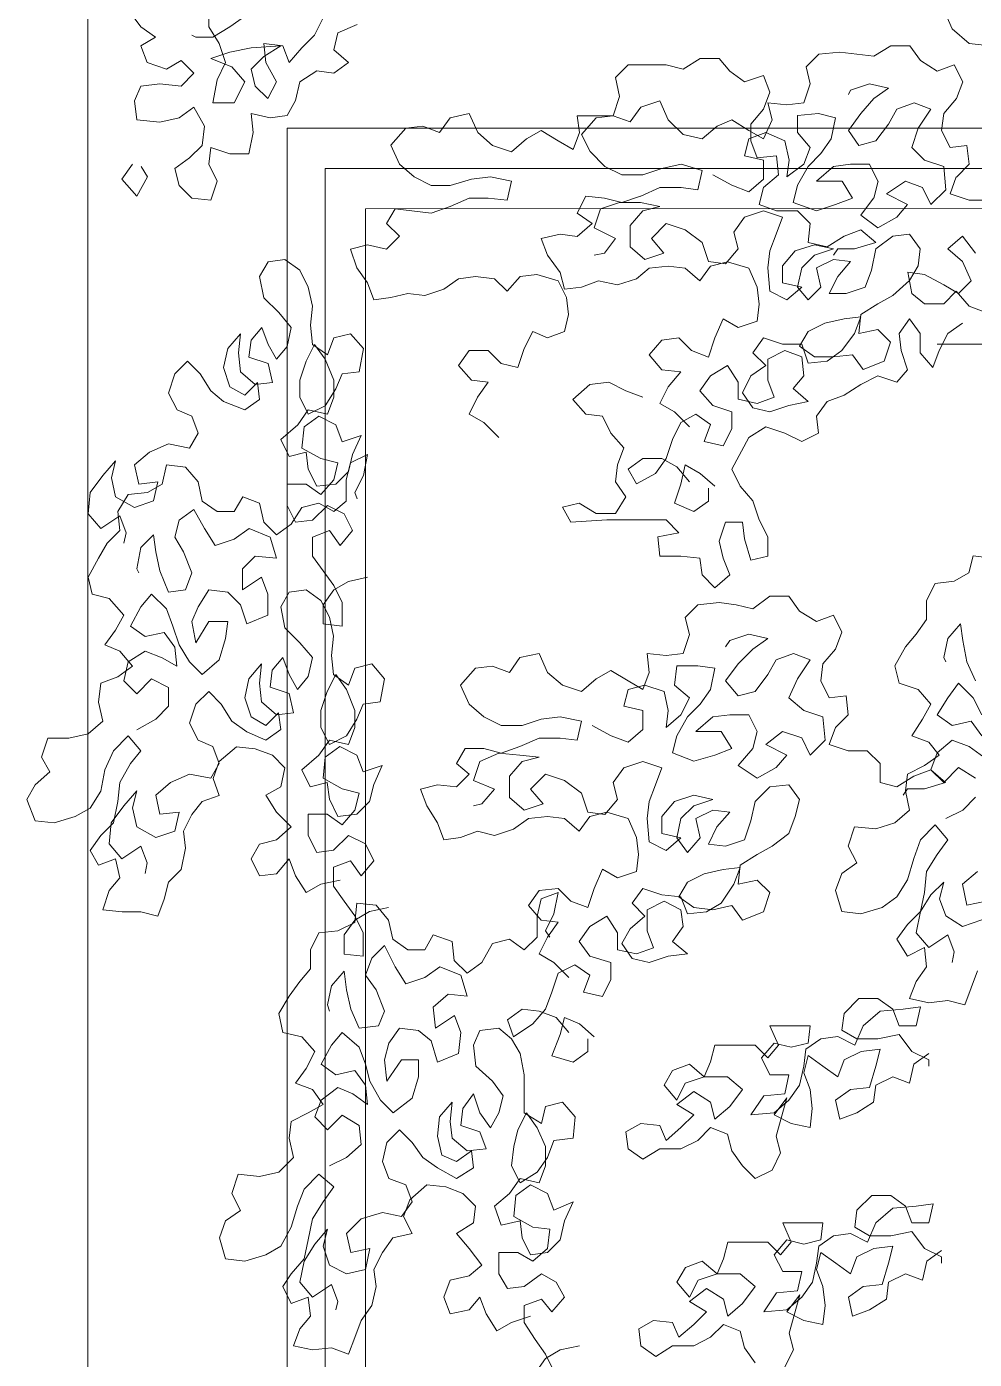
# Model space of a CAD drawing. Header units: metres. Extents: x 14 to 155, y 0 to 125.
# Drawn here: x 45.473 to 46.189, y 65.49 to 66.497 of the extents above; entities that cross this region are included whole.
import ezdxf

# ---------------------------------------------------------------- set-up
doc = ezdxf.new("R2010")
doc.units = ezdxf.units.M
doc.layers.add('PDF3_Geometry', color=9, linetype='Continuous', true_color=0x808080)
doc.layers.add('PDF_Geometry', color=7, linetype='Continuous', true_color=0xc0c0c0)

msp = doc.modelspace()

# ---------------------------------------------------------------- linework, layer by layer
at = {"layer": 'PDF3_Geometry', "color": 0, "lineweight": 5}
for points in [[(45.5189, 66.5688), (47.7722, 66.5689), (47.7723, 64.3188), (45.519, 64.3187)], [(45.6693, 66.42), (47.6217, 66.42), (47.6218, 64.4692), (45.6694, 64.4691)]]:
    msp.add_lwpolyline(points, close=True, dxfattribs=at)
at = {"layer": 'PDF3_Geometry', "color": 0, "lineweight": 0}
for points in [[(45.6981, 66.3896), (47.593, 66.3897), (47.593, 64.4997), (45.6982, 64.4996)], [(45.7286, 66.3592), (46.6152, 66.3593), (46.6153, 64.53), (45.7286, 64.53)]]:
    msp.add_lwpolyline(points, close=True, dxfattribs=at)
msp.add_lwpolyline([(46.2807, 66.2423), (46.2679, 66.2487), (46.2423, 66.2503), (46.2151, 66.2568), (46.1607, 66.2568)], dxfattribs=at)
at = {"layer": 'PDF_Geometry', "color": 0, "lineweight": 0}
for points in [[(45.6981, 66.5064), (45.6901, 66.4904), (45.6805, 66.4807), (45.6709, 66.4696), (45.6661, 66.4823), (45.6517, 66.484), (45.6533, 66.4696), (45.6614, 66.4551), (45.6549, 66.4424), (45.6453, 66.4519), (45.6421, 66.4648), (45.6517, 66.4743), (45.6645, 66.4823), (45.6421, 66.4807), (45.6261, 66.4775), (45.6117, 66.4727), (45.6277, 66.4664), (45.6373, 66.4551), (45.6293, 66.4392), (45.6133, 66.4392), (45.6165, 66.4567), (45.6229, 66.4696), (45.6181, 66.484), (45.6101, 66.4967), (45.6101, 66.5128)], [(45.5492, 66.5096), (45.5589, 66.4967), (45.57, 66.4888), (45.5589, 66.4823), (45.5637, 66.4696), (45.5781, 66.4648), (45.5893, 66.4712), (45.5989, 66.4616), (45.5893, 66.4519), (45.5732, 66.4535), (45.5589, 66.4519), (45.5541, 66.4408), (45.5557, 66.4263), (45.5732, 66.4247), (45.5877, 66.4279), (45.5989, 66.4359), (45.6069, 66.4216), (45.6053, 66.4071), (45.5956, 66.3976), (45.5845, 66.3895), (45.5877, 66.3767)], [(45.6421, 66.508), (45.6261, 66.4967), (45.6133, 66.4888), (45.6005, 66.4888), (45.5973, 66.4904)], [(46.1655, 66.5096), (46.1718, 66.4952), (46.1847, 66.484), (46.2007, 66.4824), (46.2103, 66.492), (46.2135, 66.5064)], [(45.5878, 66.3767), (45.5973, 66.3672), (45.6118, 66.3656), (45.6165, 66.38), (45.6102, 66.3929), (45.6118, 66.4056), (45.6261, 66.4008), (45.6405, 66.4008), (45.6437, 66.4169), (45.6421, 66.4312), (45.6566, 66.428), (45.6693, 66.4296), (45.6758, 66.4409), (45.679, 66.4552), (45.6917, 66.4633), (45.7046, 66.4617), (45.7157, 66.4697), (45.7046, 66.4792), (45.7078, 66.4921), (45.7222, 66.4984)], [(45.9366, 66.3688), (45.9511, 66.3752), (45.9671, 66.3752), (45.9798, 66.3736), (45.983, 66.388), (45.9671, 66.3928), (45.9526, 66.3896), (45.9382, 66.3847), (45.9223, 66.3847), (45.9094, 66.3912), (45.8983, 66.4024), (45.8918, 66.4152), (45.903, 66.4279), (45.9158, 66.4295), (45.9286, 66.4248), (45.9366, 66.436), (45.9511, 66.4408), (45.9574, 66.4264), (45.9687, 66.4152), (45.983, 66.412), (45.9943, 66.4216), (46.0054, 66.4264), (46.0183, 66.4184), (46.0294, 66.412), (46.0359, 66.4264), (46.0327, 66.4392), (46.0471, 66.4376), (46.0599, 66.4392), (46.0647, 66.4535), (46.0615, 66.4664), (46.0711, 66.476), (46.0871, 66.4775), (46.0998, 66.476), (46.1127, 66.4744), (46.1255, 66.4824), (46.1399, 66.4824), (46.1479, 66.4712), (46.1607, 66.4632), (46.1735, 66.468), (46.1799, 66.4551), (46.1751, 66.4424), (46.1655, 66.4311), (46.1639, 66.4184), (46.1703, 66.4055), (46.1831, 66.4071), (46.1847, 66.3928), (46.1751, 66.3831)], [(45.7718, 66.4216), (45.7846, 66.4168), (45.7926, 66.4279), (45.807, 66.4311), (45.8134, 66.4168), (45.8246, 66.4071), (45.839, 66.4023), (45.8502, 66.412), (45.8614, 66.4184), (45.8742, 66.4104), (45.8854, 66.4039), (45.8902, 66.4168), (45.8886, 66.4295), (45.903, 66.4295), (45.9158, 66.4295), (45.9206, 66.444), (45.9174, 66.4584), (45.927, 66.468), (45.943, 66.468), (45.9558, 66.468), (45.9687, 66.4648), (45.9814, 66.4728), (45.9959, 66.4728), (46.0038, 66.4632), (46.0151, 66.4551), (46.0294, 66.46), (46.0342, 66.4472), (46.0294, 66.4344), (46.0199, 66.4232), (46.0199, 66.4104), (46.0246, 66.3976), (46.0391, 66.3992), (46.0407, 66.3847), (46.0294, 66.3752), (46.0262, 66.3623)], [(46.1494, 66.3752), (46.1558, 66.3623), (46.1671, 66.3736), (46.1655, 66.3912), (46.151, 66.396), (46.1415, 66.4055), (46.1462, 66.42), (46.1558, 66.4344), (46.1431, 66.4392), (46.1302, 66.4344), (46.1238, 66.4232), (46.1143, 66.4104), (46.1014, 66.4071), (46.0935, 66.4184), (46.103, 66.4312), (46.1127, 66.4424), (46.1238, 66.4504), (46.1094, 66.4535), (46.0951, 66.4488), (46.0935, 66.4456)], [(45.991, 66.3848), (46.0054, 66.3769), (46.0182, 66.372), (46.0294, 66.3816), (46.0294, 66.396), (46.015, 66.3993), (46.0182, 66.412), (46.031, 66.4168), (46.0454, 66.4104), (46.0487, 66.396), (46.047, 66.3832), (46.0598, 66.3928), (46.0646, 66.4056), (46.055, 66.4168), (46.055, 66.4296), (46.071, 66.4312), (46.0838, 66.428), (46.0806, 66.412), (46.0727, 66.4009), (46.063, 66.3912), (46.055, 66.3769)], [(45.839, 66.38), (45.823, 66.3832), (45.8086, 66.3816), (45.7926, 66.3768), (45.7782, 66.3768), (45.7654, 66.3832), (45.7542, 66.3929), (45.7478, 66.4072), (45.759, 66.4201), (45.7718, 66.4217)], [(45.5525, 66.3928), (45.5445, 66.3816), (45.5558, 66.3688), (45.5638, 66.3832), (45.559, 66.3912)], [(46.0886, 66.38), (46.0694, 66.38), (46.0822, 66.3912), (46.095, 66.3929), (46.1094, 66.3929), (46.1158, 66.38)], [(46.175, 66.3832), (46.1703, 66.3704), (46.1847, 66.3656), (46.199, 66.3656), (46.2087, 66.356), (46.2087, 66.3432), (46.2214, 66.3384), (46.2343, 66.348), (46.247, 66.3512), (46.2583, 66.3432), (46.2423, 66.3384), (46.2295, 66.3368), (46.2262, 66.332)], [(45.8294, 66.1863), (45.8181, 66.1975), (45.807, 66.204), (45.8133, 66.2167), (45.8214, 66.228), (45.8086, 66.2296), (45.799, 66.2407), (45.807, 66.252), (45.8214, 66.252), (45.831, 66.2423), (45.8438, 66.2391), (45.8486, 66.2536), (45.855, 66.2663), (45.8662, 66.2615), (45.879, 66.2663), (45.8821, 66.2792), (45.8806, 66.292), (45.8742, 66.3048), (45.8581, 66.3095), (45.8454, 66.3079), (45.8357, 66.2968), (45.8262, 66.3063), (45.8117, 66.3079), (45.799, 66.3063), (45.7877, 66.2984), (45.7734, 66.2936), (45.7605, 66.2952), (45.7477, 66.292), (45.735, 66.2904), (45.7302, 66.3032), (45.7221, 66.3144), (45.7173, 66.3287), (45.7302, 66.3319), (45.7445, 66.3287), (45.7542, 66.3384), (45.7445, 66.348), (45.751, 66.3592), (45.7637, 66.3575), (45.7782, 66.3559), (45.7925, 66.3608), (45.807, 66.3672), (45.8214, 66.3672), (45.8357, 66.3656), (45.8389, 66.38)], [(46.0518, 66.364), (46.0695, 66.3576), (46.0838, 66.3624), (46.0967, 66.3672), (46.0887, 66.38)], [(46.055, 66.3768), (46.0518, 66.3639)], [(46.1159, 66.38), (46.1127, 66.3672)], [(46.1222, 66.3704), (46.1367, 66.38)], [(46.1366, 66.38), (46.1494, 66.3753)], [(45.9734, 66.1943), (45.9622, 66.2056), (45.951, 66.2119), (45.9573, 66.2247), (45.967, 66.2359), (45.9526, 66.2375), (45.943, 66.2487), (45.9526, 66.2599), (45.9654, 66.2615), (45.975, 66.252), (45.9878, 66.2471), (45.9926, 66.2615), (45.999, 66.276), (46.0102, 66.2695), (46.0246, 66.2743), (46.0262, 66.2871), (46.0246, 66.3), (46.0182, 66.3143), (46.0022, 66.3191), (45.9894, 66.3159), (45.9813, 66.3048), (45.9702, 66.3143), (45.9573, 66.3159), (45.943, 66.3143), (45.9333, 66.3063), (45.919, 66.3016), (45.9046, 66.3048), (45.8917, 66.3), (45.879, 66.2984), (45.8758, 66.3111), (45.8661, 66.324), (45.8613, 66.3367), (45.8758, 66.3399), (45.8885, 66.3383), (45.8998, 66.348), (45.8885, 66.3559), (45.895, 66.3688), (45.9093, 66.3672), (45.9222, 66.3639), (45.9365, 66.3688)], [(45.9734, 66.1528), (45.9638, 66.164), (45.9526, 66.1704), (45.9381, 66.1704), (45.927, 66.1623), (45.9333, 66.1512), (45.9478, 66.1592), (45.9557, 66.1704), (45.9605, 66.1847), (45.967, 66.1976), (45.9782, 66.204), (45.9894, 66.196), (45.9846, 66.1832), (45.999, 66.18), (46.0053, 66.1928), (46.0053, 66.2056), (45.991, 66.2104), (45.9813, 66.2216), (45.9894, 66.2328), (46.0022, 66.2408), (46.0102, 66.228), (46.0102, 66.2152), (46.0246, 66.212), (46.0374, 66.2168), (46.0326, 66.2296), (46.0326, 66.2456), (46.0454, 66.252), (46.0582, 66.2472), (46.0598, 66.2328), (46.0518, 66.2232), (46.063, 66.2136), (46.0486, 66.2104), (46.0342, 66.2056), (46.0214, 66.2088), (46.0134, 66.22), (46.0198, 66.2328), (46.031, 66.2408), (46.0214, 66.2504), (46.0293, 66.2616), (46.0438, 66.2568), (46.0582, 66.2568), (46.063, 66.2424), (46.0774, 66.244), (46.0886, 66.252), (46.0982, 66.2648), (46.103, 66.2776), (46.0902, 66.276), (46.0758, 66.2728), (46.063, 66.2664), (46.0566, 66.2552), (46.0678, 66.2472), (46.0822, 66.2472), (46.0966, 66.2488), (46.1046, 66.2376), (46.1206, 66.244), (46.1254, 66.2584), (46.1158, 66.268), (46.1014, 66.2648), (46.103, 66.2793), (46.1158, 66.2872), (46.127, 66.2936), (46.1398, 66.3049), (46.1463, 66.316), (46.1478, 66.3289), (46.1398, 66.34), (46.127, 66.3384), (46.1142, 66.3289), (46.111, 66.3128), (46.1062, 66.3), (46.0918, 66.2952), (46.079, 66.2952), (46.0854, 66.308), (46.095, 66.3192), (46.0822, 66.3208), (46.0694, 66.3144), (46.0726, 66.3), (46.063, 66.2904), (46.055, 66.3), (46.0582, 66.3144), (46.0678, 66.324), (46.0822, 66.3289), (46.0678, 66.332), (46.0533, 66.3273), (46.0438, 66.316), (46.0438, 66.3033), (46.0582, 66.3), (46.047, 66.2904), (46.0342, 66.2968), (46.0326, 66.3144), (46.0342, 66.3273), (46.039, 66.34), (46.0438, 66.3529), (46.0293, 66.3576), (46.015, 66.3529), (46.0069, 66.3416), (46.0102, 66.3289), (46.0006, 66.3176), (45.9878, 66.3192), (45.9829, 66.3336), (45.9702, 66.3432), (45.9557, 66.3481), (45.9446, 66.3368), (45.9541, 66.3257), (45.9398, 66.3208), (45.9286, 66.3304), (45.9286, 66.3464), (45.9381, 66.3576), (45.951, 66.3608), (45.9365, 66.364), (45.9206, 66.364), (45.9061, 66.3592), (45.9014, 66.3448), (45.9174, 66.3368), (45.9093, 66.3257), (45.9014, 66.324)], [(46.0262, 66.3624), (46.0391, 66.3576), (46.055, 66.3576), (46.0647, 66.348), (46.0631, 66.3336), (46.0774, 66.3304), (46.0903, 66.3384), (46.103, 66.3432), (46.1143, 66.3336), (46.0982, 66.3289), (46.0855, 66.3289), (46.0822, 66.324)], [(46.1126, 66.3672), (46.103, 66.3544), (46.1158, 66.3448), (46.1302, 66.3528), (46.1382, 66.3624), (46.1222, 66.3704)], [(46.1974, 66.2808), (46.1847, 66.2856), (46.175, 66.2968), (46.1655, 66.2872), (46.151, 66.2872), (46.1415, 66.2952), (46.1383, 66.3112), (46.151, 66.3096), (46.1655, 66.3016), (46.1766, 66.2952), (46.1863, 66.3048), (46.1798, 66.3192), (46.1687, 66.3288), (46.1798, 66.3384), (46.1895, 66.3256)], [(45.7302, 66.0807), (45.7157, 66.0775), (45.7046, 66.0711), (45.6966, 66.0599), (45.6966, 66.0454), (45.711, 66.0438), (45.711, 66.0615), (45.7046, 66.0743), (45.6966, 66.0855), (45.6886, 66.0967), (45.6886, 66.111), (45.7014, 66.1159), (45.7094, 66.1047), (45.7189, 66.1159), (45.7126, 66.1287), (45.6998, 66.135), (45.6886, 66.1239), (45.6758, 66.1223), (45.6693, 66.135), (45.6693, 66.1511), (45.6838, 66.1511), (45.6949, 66.1431), (45.7046, 66.1543), (45.7078, 66.1671), (45.6949, 66.1703), (45.6806, 66.1783), (45.6822, 66.1943), (45.6933, 66.2023), (45.7062, 66.1959), (45.711, 66.1831), (45.7254, 66.1879), (45.7189, 66.1735), (45.7157, 66.1606), (45.7062, 66.1511), (45.6917, 66.1495), (45.6854, 66.1623), (45.6838, 66.1751), (45.6709, 66.1719), (45.6645, 66.1847), (45.6774, 66.1959), (45.6854, 66.2071), (45.6998, 66.2039), (45.7046, 66.2167), (45.7046, 66.2295), (45.6982, 66.2455), (45.6901, 66.2567), (45.6838, 66.2439), (45.679, 66.2295), (45.679, 66.2167), (45.6854, 66.2039), (45.6982, 66.2103), (45.7062, 66.2231), (45.711, 66.2343), (45.7238, 66.2359), (45.727, 66.2536), (45.7173, 66.2647), (45.7046, 66.2615), (45.6998, 66.2487), (45.6885, 66.2567), (45.687, 66.2711), (45.6885, 66.2855), (45.6854, 66.3), (45.679, 66.3127), (45.6677, 66.3207), (45.655, 66.3191), (45.6485, 66.3079), (45.6518, 66.2919), (45.663, 66.2807), (45.6725, 66.2695), (45.6693, 66.2551), (45.6614, 66.2455), (45.655, 66.2567), (45.6502, 66.2695), (45.6421, 66.2599), (45.6405, 66.2471), (45.655, 66.2423), (45.6582, 66.2279), (45.6453, 66.2263), (45.6342, 66.2359), (45.6326, 66.2503), (45.6342, 66.2647), (45.6245, 66.2536), (45.6213, 66.2391), (45.6261, 66.2247), (45.6374, 66.2183), (45.6469, 66.2279), (45.6485, 66.2151), (45.6374, 66.2071), (45.6213, 66.2135), (45.6118, 66.2215), (45.6037, 66.2343), (45.5941, 66.2439), (45.5846, 66.2343), (45.5797, 66.2199), (45.5862, 66.2071), (45.5973, 66.2023), (45.6021, 66.1895), (45.5957, 66.1783), (45.5797, 66.1815), (45.5654, 66.1751), (45.5541, 66.1655), (45.5573, 66.1511), (45.5717, 66.1527), (45.5685, 66.1383), (45.5541, 66.1335), (45.5398, 66.1415), (45.5366, 66.1559), (45.5398, 66.1687), (45.5301, 66.1575), (45.5205, 66.1447), (45.519, 66.1287), (45.5285, 66.1175), (45.543, 66.1271), (45.5477, 66.1142), (45.5461, 66.1063)], [(46.1798, 66.2728), (46.1687, 66.2648), (46.1622, 66.252), (46.1574, 66.2392), (46.1478, 66.2504), (46.1478, 66.2648), (46.1398, 66.276), (46.1318, 66.2648), (46.1334, 66.252), (46.1382, 66.2375), (46.1302, 66.228), (46.1158, 66.2328), (46.103, 66.2264), (46.0902, 66.2184), (46.0774, 66.2135), (46.0694, 66.2024), (46.071, 66.1895), (46.0582, 66.1832), (46.0454, 66.1895), (46.031, 66.1944), (46.0182, 66.1863), (46.0053, 66.1623), (46.0118, 66.1496), (46.0214, 66.1383), (46.0262, 66.124), (46.0326, 66.1112), (46.0326, 66.0967), (46.0198, 66.0935), (46.015, 66.1096), (46.0134, 66.1223), (46.0006, 66.1223), (45.9958, 66.108), (45.999, 66.0951), (46.0038, 66.0824), (45.9926, 66.0727), (45.9829, 66.0824), (45.9813, 66.0951), (45.967, 66.0967), (45.951, 66.0967), (45.9494, 66.1112), (45.9654, 66.1143), (45.9558, 66.124), (45.9109, 66.124), (45.8837, 66.1223), (45.8774, 66.1336), (45.8901, 66.1367), (45.903, 66.1288), (45.9174, 66.1288), (45.9254, 66.1415), (45.9174, 66.1528), (45.919, 66.1655), (45.9238, 66.1784), (45.9141, 66.1895), (45.9077, 66.2024), (45.895, 66.204), (45.8853, 66.2151), (45.8982, 66.2264), (45.9125, 66.228), (45.9254, 66.2216), (45.9381, 66.2168)], [(45.7094, 65.8518), (45.6949, 65.8486), (45.6838, 65.8423), (45.6758, 65.855), (45.6709, 65.8678), (45.6614, 65.8566), (45.6485, 65.855), (45.6422, 65.8678), (45.6485, 65.879), (45.6614, 65.8822), (45.6725, 65.8919), (45.6614, 65.903), (45.6534, 65.9159), (45.6646, 65.9222), (45.6677, 65.9367), (45.6582, 65.9462), (45.6453, 65.951), (45.631, 65.9526), (45.6181, 65.9414), (45.6134, 65.9286), (45.6181, 65.9158), (45.6053, 65.9111), (45.5973, 65.9014), (45.591, 65.8887), (45.5926, 65.8758), (45.5894, 65.8598), (45.5797, 65.8502), (45.5765, 65.8374), (45.5717, 65.8246), (45.5589, 65.8278), (45.5446, 65.8278), (45.5301, 65.8294), (45.5349, 65.8438), (45.543, 65.8534), (45.5398, 65.8678), (45.5269, 65.8631), (45.5206, 65.8742), (45.5285, 65.8854), (45.5382, 65.895), (45.5414, 65.9111), (45.543, 65.9254), (45.5509, 65.9398), (45.5589, 65.9494), (45.5493, 65.9607), (45.5382, 65.9494), (45.5317, 65.9351), (45.5285, 65.919), (45.5206, 65.9062), (45.5093, 65.8998), (45.4934, 65.895), (45.4789, 65.8966), (45.4726, 65.9127), (45.4789, 65.9238), (45.4901, 65.9335), (45.4837, 65.9446), (45.4885, 65.9591), (45.5045, 65.9591), (45.519, 65.9623), (45.5301, 65.9718), (45.5269, 65.9863), (45.5285, 66.0006), (45.5414, 66.0055), (45.5525, 66.0134), (45.543, 66.0247), (45.5317, 66.0295), (45.5398, 66.0406), (45.5461, 66.0519), (45.5349, 66.0646), (45.5221, 66.0678), (45.519, 66.0807), (45.5269, 66.0951), (45.5333, 66.1063), (45.543, 66.1159), (45.5414, 66.1303), (45.5493, 66.1431), (45.5638, 66.1447), (45.5749, 66.1511), (45.5781, 66.1655), (45.5925, 66.1639), (45.6021, 66.1527), (45.6053, 66.1382), (45.6165, 66.1303), (45.6294, 66.1303), (45.6358, 66.1415), (45.6485, 66.1366), (45.6517, 66.1223), (45.6614, 66.1126), (45.6725, 66.1207), (45.6806, 66.1335), (45.6933, 66.1366), (45.7046, 66.1303), (45.7141, 66.1382), (45.7141, 66.1543), (45.7173, 66.1671), (45.7302, 66.1735), (45.727, 66.1575), (45.7206, 66.1447), (45.7222, 66.1399)], [(45.9926, 66.1495), (45.9814, 66.1591), (45.9702, 66.1655), (45.967, 66.1511), (45.9622, 66.1367), (45.9766, 66.1303), (45.9878, 66.1382), (45.9878, 66.1479)], [(45.5557, 65.9654), (45.5701, 65.9734), (45.5797, 65.9831), (45.5797, 65.9974), (45.5669, 66.0039), (45.5557, 65.9926), (45.5461, 66.0023), (45.5493, 66.0166), (45.5621, 66.0247), (45.5749, 66.0198), (45.5861, 66.0134), (45.5845, 66.0279), (45.5765, 66.039), (45.5621, 66.0359), (45.5509, 66.0438), (45.5589, 66.0583), (45.5669, 66.0678), (45.5781, 66.0567), (45.5829, 66.0438), (45.5877, 66.0295), (45.5957, 66.0166), (45.6053, 66.0071), (45.6181, 66.0182), (45.6229, 66.0343), (45.6245, 66.0471), (45.6101, 66.0471), (45.6005, 66.0311), (45.5973, 66.0471), (45.6021, 66.0583), (45.6101, 66.0711), (45.6245, 66.0695), (45.6341, 66.0599), (45.639, 66.0454), (45.6549, 66.0519), (45.6549, 66.0678), (45.6501, 66.0807), (45.6357, 66.0711), (45.6357, 66.087), (45.6453, 66.0967), (45.6614, 66.0951), (45.6565, 66.111), (45.6406, 66.1175), (45.6293, 66.1095), (45.615, 66.1047), (45.6069, 66.1175), (45.5989, 66.1319), (45.5877, 66.1239), (45.5845, 66.111), (45.591, 66.0999), (45.5973, 66.0839), (45.5925, 66.0711), (45.5797, 66.0695), (45.5733, 66.0854), (45.5701, 66.0999), (45.5685, 66.1126), (45.5589, 66.1031), (45.5557, 66.087), (45.5573, 66.0839)], [(46.191, 65.7831), (46.1862, 65.7703), (46.1814, 65.7575), (46.1686, 65.7607), (46.1542, 65.7591), (46.1398, 65.7623), (46.1446, 65.7751), (46.1526, 65.7863), (46.1511, 65.8007), (46.1382, 65.7943), (46.1302, 65.8071), (46.1382, 65.8183), (46.1479, 65.8279), (46.1511, 65.8424), (46.1526, 65.8583), (46.1606, 65.8711), (46.1686, 65.8823), (46.159, 65.8936), (46.1479, 65.8823), (46.143, 65.868), (46.1382, 65.8519), (46.1302, 65.8391), (46.119, 65.8311), (46.103, 65.8263), (46.0886, 65.8279), (46.0838, 65.844), (46.0886, 65.8567), (46.0998, 65.8647), (46.0934, 65.8775), (46.0982, 65.892), (46.1142, 65.8904), (46.1286, 65.8951), (46.1398, 65.9047), (46.1366, 65.9192), (46.1382, 65.9319), (46.151, 65.9384), (46.1622, 65.9463), (46.1542, 65.9559), (46.1414, 65.9608), (46.1495, 65.9735), (46.1558, 65.9848), (46.1462, 65.9959), (46.1318, 66.0007), (46.1286, 66.0136), (46.1366, 66.028), (46.1446, 66.0376), (46.1526, 66.0487), (46.1526, 66.0632), (46.159, 66.076), (46.1734, 66.0776), (46.1846, 66.084), (46.1878, 66.0968), (46.2022, 66.0952)], [(45.7461, 65.8311), (45.7317, 65.8279), (45.7205, 65.8215), (45.7126, 65.8103), (45.7126, 65.7958), (45.7269, 65.7943), (45.7269, 65.8119), (45.7205, 65.8247), (45.7126, 65.8359), (45.7045, 65.8471), (45.7045, 65.8615), (45.7173, 65.8664), (45.7253, 65.8551), (45.735, 65.8664), (45.7285, 65.8791), (45.7157, 65.8855), (45.7045, 65.8743), (45.6917, 65.8727), (45.6853, 65.8855), (45.6853, 65.9015), (45.6997, 65.9015), (45.7109, 65.8935), (45.7205, 65.9047), (45.7237, 65.9175), (45.7109, 65.9207), (45.6965, 65.9287), (45.6981, 65.9447), (45.7093, 65.9527), (45.7221, 65.9463), (45.7269, 65.9335), (45.7413, 65.9384), (45.735, 65.9239), (45.7317, 65.9111), (45.7221, 65.9015), (45.7077, 65.8999), (45.7013, 65.9128), (45.6997, 65.9255), (45.6869, 65.9223), (45.6805, 65.9352), (45.6933, 65.9463), (45.7013, 65.9576), (45.7157, 65.9543), (45.7205, 65.9671), (45.7205, 65.9799), (45.7142, 65.9959), (45.7061, 66.0072), (45.6997, 65.9943), (45.6949, 65.9799), (45.6949, 65.9671), (45.7013, 65.9543), (45.7142, 65.9608), (45.7221, 65.9735), (45.7269, 65.9848), (45.7397, 65.9864), (45.7429, 66.004), (45.7333, 66.0151), (45.7205, 66.012), (45.7157, 65.9991), (45.7045, 66.0072), (45.7029, 66.0215), (45.7045, 66.036), (45.7013, 66.0504), (45.6949, 66.0631), (45.6837, 66.0711), (45.6709, 66.0695), (45.6645, 66.0584), (45.6677, 66.0423), (45.6789, 66.0312), (45.6885, 66.0199), (45.6853, 66.0056), (45.6773, 65.9959), (45.6709, 66.0072), (45.6661, 66.0199), (45.6581, 66.0104), (45.6565, 65.9975), (45.6709, 65.9927), (45.6741, 65.9783), (45.6613, 65.9767), (45.6501, 65.9864), (45.6485, 66.0007), (45.6501, 66.0151), (45.6405, 66.004), (45.6373, 65.9895), (45.6421, 65.9751), (45.6533, 65.9687), (45.6629, 65.9783), (45.6645, 65.9655), (45.6533, 65.9576), (45.6389, 65.9639), (45.6277, 65.9719), (45.6196, 65.9848), (45.6101, 65.9943), (45.6005, 65.9848), (45.5956, 65.9703), (45.6021, 65.9576), (45.6133, 65.9527), (45.6181, 65.9399), (45.6117, 65.9287), (45.5956, 65.9319), (45.5813, 65.9255), (45.5701, 65.9159), (45.5732, 65.9015), (45.5877, 65.9031), (45.5845, 65.8888), (45.5701, 65.8839), (45.5557, 65.8919), (45.5525, 65.9063), (45.5557, 65.9191), (45.5461, 65.9079), (45.5365, 65.8951), (45.5349, 65.8791), (45.5445, 65.8679), (45.5589, 65.8775), (45.5637, 65.8647), (45.5621, 65.8567)], [(45.8822, 65.7782), (45.871, 65.7894), (45.8598, 65.7959), (45.8661, 65.8086), (45.8742, 65.8199), (45.8614, 65.8214), (45.8518, 65.8326), (45.8598, 65.8439), (45.8742, 65.8455), (45.8838, 65.8359), (45.8966, 65.831), (45.9014, 65.8455), (45.9078, 65.8599), (45.919, 65.8534), (45.9334, 65.8582), (45.9349, 65.871), (45.9334, 65.8839), (45.927, 65.8982), (45.9109, 65.903), (45.8982, 65.8998), (45.8901, 65.8887), (45.879, 65.8982), (45.8661, 65.8998), (45.8518, 65.8982), (45.8405, 65.8903), (45.8262, 65.8855), (45.8133, 65.8887), (45.8005, 65.8839), (45.7878, 65.8823), (45.783, 65.895), (45.7749, 65.9079), (45.7701, 65.9206), (45.783, 65.9238), (45.7973, 65.9222), (45.807, 65.9319), (45.7973, 65.9399), (45.8038, 65.9511), (45.8181, 65.9511), (45.831, 65.9478), (45.8453, 65.9527), (45.8598, 65.9591), (45.8758, 65.9591), (45.8885, 65.9575), (45.8917, 65.9718), (45.8758, 65.9751), (45.8613, 65.9734), (45.8469, 65.9686), (45.831, 65.9686), (45.8181, 65.9751), (45.807, 65.9847), (45.8005, 65.9991), (45.8117, 66.0119), (45.8245, 66.0135), (45.8373, 66.0087), (45.8453, 66.0199), (45.8598, 66.0231), (45.8661, 66.0087), (45.8774, 65.9991), (45.8917, 65.9942), (45.903, 66.0039), (45.9141, 66.0103), (45.927, 66.0023), (45.9381, 65.9958), (45.943, 66.0087), (45.9414, 66.0231), (45.9558, 66.0215), (45.9686, 66.0231), (45.9734, 66.0375), (45.9702, 66.0503), (45.9798, 66.0599), (45.9958, 66.0615), (46.0086, 66.0599), (46.0214, 66.0567), (46.0342, 66.0663), (46.0486, 66.0663), (46.0566, 66.0551), (46.0694, 66.0471), (46.0822, 66.0519), (46.0886, 66.0391), (46.0838, 66.0263), (46.0742, 66.0151), (46.0726, 66.0023), (46.079, 65.9895), (46.0918, 65.9911), (46.0934, 65.9767), (46.0838, 65.9671), (46.079, 65.9543), (46.0934, 65.9494), (46.1078, 65.9494), (46.1174, 65.9399), (46.1174, 65.9254), (46.1302, 65.9222), (46.143, 65.9303), (46.1558, 65.9351), (46.167, 65.9254), (46.151, 65.9207), (46.1382, 65.9207), (46.135, 65.9159)], [(46.1895, 66.0024), (46.1831, 66.0168), (46.1799, 66.0328), (46.1782, 66.0455), (46.1687, 66.0344), (46.1655, 66.0199), (46.1671, 66.0168)], [(45.8998, 65.9687), (45.9142, 65.9608), (45.927, 65.9559), (45.9382, 65.9656), (45.9382, 65.98), (45.9238, 65.9832), (45.927, 65.9959), (45.9398, 65.9991), (45.9542, 65.9943), (45.9574, 65.98), (45.9558, 65.9671), (45.967, 65.9767), (45.9734, 65.9896), (45.9622, 65.9991), (45.9638, 66.0136), (45.9798, 66.0136), (45.9926, 66.012), (45.9894, 65.9959), (45.9814, 65.9848), (45.9718, 65.9751), (45.9638, 65.9608), (45.9606, 65.9479), (45.9766, 65.9416), (45.9926, 65.9463), (46.0054, 65.9511), (45.9974, 65.964), (45.9782, 65.964), (45.991, 65.9751), (46.0039, 65.9767), (46.0182, 65.9767), (46.0246, 65.964), (46.0214, 65.9511), (46.0102, 65.9384), (46.0246, 65.9287), (46.039, 65.9368), (46.047, 65.9463), (46.031, 65.9543), (46.0438, 65.964), (46.0582, 65.9592), (46.0646, 65.9463), (46.0759, 65.9576), (46.0743, 65.9751), (46.0598, 65.98), (46.0486, 65.9896), (46.055, 66.004), (46.0646, 66.0183), (46.0519, 66.0231), (46.039, 66.0183), (46.0326, 66.0072), (46.023, 65.9943), (46.0102, 65.9911), (46.0006, 66.0023), (46.0102, 66.0152), (46.0214, 66.0264), (46.0326, 66.0344), (46.0182, 66.0376), (46.0039, 66.0328), (46.0006, 66.028)], [(46.1943, 65.9608), (46.1863, 65.9719), (46.1719, 65.9687), (46.1607, 65.9767), (46.1687, 65.9896), (46.1766, 66.0007), (46.1879, 65.9896), (46.1943, 65.9767)], [(46.1895, 65.9287), (46.1766, 65.9368), (46.1655, 65.9255), (46.1558, 65.9352), (46.1607, 65.9479), (46.1719, 65.9576), (46.1847, 65.9527), (46.1959, 65.9447)], [(45.8822, 65.7366), (45.8726, 65.7478), (45.8598, 65.7526), (45.8469, 65.7542), (45.8358, 65.7462), (45.8405, 65.7334), (45.855, 65.743), (45.8645, 65.7542), (45.8693, 65.767), (45.8742, 65.7814), (45.8869, 65.7878), (45.8982, 65.7798), (45.8933, 65.767), (45.9078, 65.7638), (45.9141, 65.7766), (45.9141, 65.7894), (45.8982, 65.7943), (45.8901, 65.8054), (45.8982, 65.8166), (45.9109, 65.8246), (45.919, 65.8118), (45.919, 65.799), (45.9334, 65.7959), (45.9462, 65.8006), (45.9414, 65.8134), (45.9414, 65.8294), (45.9542, 65.8358), (45.967, 65.8294), (45.9686, 65.8166), (45.9605, 65.8054), (45.9718, 65.7959), (45.9574, 65.7943), (45.943, 65.7894), (45.9302, 65.7926), (45.9222, 65.8038), (45.9286, 65.815), (45.9398, 65.8246), (45.9302, 65.8342), (45.9381, 65.8455), (45.9526, 65.8407), (45.967, 65.839), (45.9718, 65.8262), (45.9862, 65.8278), (45.9974, 65.8342), (46.007, 65.8486), (46.0118, 65.8614), (45.999, 65.8598), (45.9845, 65.8566), (45.9718, 65.8502), (45.9654, 65.839), (45.9766, 65.831), (45.991, 65.8294), (46.0054, 65.8326), (46.0134, 65.8215), (46.0294, 65.8278), (46.0342, 65.8423), (46.0246, 65.8518), (46.0102, 65.8486), (46.0118, 65.8631), (46.0246, 65.8711), (46.0358, 65.8774), (46.0486, 65.8871), (46.0534, 65.8998), (46.0566, 65.9127), (46.0486, 65.9238), (46.0342, 65.9222), (46.023, 65.9111), (46.0198, 65.8966), (46.015, 65.8822), (46.0006, 65.8774), (45.9878, 65.879), (45.9942, 65.8919), (46.0038, 65.903), (45.991, 65.9046), (45.9782, 65.8982), (45.9814, 65.8838), (45.9718, 65.8726), (45.9638, 65.8838), (45.967, 65.8982), (45.9766, 65.9078), (45.991, 65.9127), (45.9766, 65.9159), (45.9621, 65.9111), (45.9526, 65.8998), (45.9526, 65.8871), (45.967, 65.8838), (45.9558, 65.8742), (45.943, 65.8806), (45.9414, 65.8982), (45.943, 65.9111), (45.9478, 65.9238), (45.9526, 65.9367), (45.9381, 65.9415), (45.9238, 65.9367), (45.9157, 65.9254), (45.919, 65.9127), (45.9094, 65.9014), (45.8966, 65.903), (45.8917, 65.9175), (45.879, 65.927), (45.8645, 65.9318), (45.8534, 65.9206), (45.8629, 65.9095), (45.8486, 65.9046), (45.8373, 65.9143), (45.8373, 65.9302), (45.8469, 65.9415), (45.8598, 65.9446), (45.8453, 65.9462), (45.8294, 65.9478), (45.8149, 65.9415), (45.8102, 65.927), (45.8262, 65.9206), (45.8165, 65.9095), (45.8102, 65.9078)], [(46.1671, 65.8983), (46.1799, 65.9047), (46.1895, 65.9144)], [(46.1911, 65.8583), (46.1798, 65.8487), (46.183, 65.8327), (46.1975, 65.8359)], [(46.1943, 65.8216), (46.1798, 65.8167), (46.1671, 65.8247), (46.1623, 65.8375), (46.1655, 65.8503), (46.1558, 65.8407), (46.1479, 65.8279), (46.1447, 65.8119), (46.1542, 65.8007), (46.1687, 65.8103), (46.1735, 65.7975), (46.1719, 65.7895)], [(45.8534, 65.5222), (45.839, 65.5174), (45.8278, 65.511), (45.8198, 65.5238), (45.815, 65.5366), (45.807, 65.527), (45.7925, 65.5238), (45.7878, 65.5366), (45.7925, 65.5494), (45.807, 65.5526), (45.8165, 65.5606), (45.807, 65.5734), (45.7974, 65.5846), (45.8102, 65.5926), (45.8118, 65.6054), (45.8022, 65.615), (45.7894, 65.6198), (45.775, 65.6214), (45.7622, 65.6102), (45.7574, 65.5974), (45.7638, 65.5846), (45.7493, 65.5814), (45.7414, 65.5702), (45.735, 65.5574), (45.7366, 65.5446), (45.7334, 65.5301), (45.7253, 65.519), (45.7205, 65.5061), (45.7158, 65.4934), (45.7029, 65.4982), (45.6886, 65.4966), (45.6741, 65.4998), (45.6789, 65.5126), (45.687, 65.5222), (45.6854, 65.5366), (45.6725, 65.5317), (45.6662, 65.5446), (45.6725, 65.5541), (45.6822, 65.5654), (45.6854, 65.5798), (45.6886, 65.5958), (45.6965, 65.6086), (45.7046, 65.6198), (45.6934, 65.6294), (45.6822, 65.6182), (45.6773, 65.6054), (45.6725, 65.5894), (45.6646, 65.575), (45.6533, 65.5686), (45.6374, 65.5638), (45.6229, 65.5654), (45.6182, 65.5814), (45.6229, 65.5942), (45.6341, 65.6021), (45.6277, 65.615), (45.6325, 65.6294), (45.6485, 65.6278), (45.663, 65.631), (45.6741, 65.6422), (45.6709, 65.6566), (45.6725, 65.6694), (45.6854, 65.6758), (45.6965, 65.6822), (45.6886, 65.6934), (45.6757, 65.6982), (45.6838, 65.7094), (45.6902, 65.7223), (45.6805, 65.7334), (45.6662, 65.7366), (45.663, 65.751), (45.6709, 65.7639), (45.6789, 65.775), (45.687, 65.7846), (45.687, 65.799), (45.6933, 65.8119), (45.7078, 65.8135), (45.7205, 65.8198), (45.7221, 65.8343), (45.7366, 65.8327), (45.7461, 65.8214), (45.7493, 65.807), (45.7606, 65.799), (45.7734, 65.799), (45.7798, 65.8103), (45.7941, 65.8054), (45.7957, 65.7911), (45.8054, 65.7814), (45.8165, 65.7895), (45.8246, 65.8038), (45.8374, 65.807), (45.8486, 65.799), (45.8582, 65.8086), (45.8582, 65.8246), (45.8614, 65.8375), (45.8742, 65.8423), (45.871, 65.8262), (45.8645, 65.8135), (45.8678, 65.8086)], [(45.7014, 65.6358), (45.7143, 65.6422), (45.7254, 65.6518), (45.7238, 65.6662), (45.711, 65.6742), (45.6998, 65.663), (45.6902, 65.6727), (45.695, 65.6854), (45.7078, 65.6951), (45.719, 65.6902), (45.7302, 65.6822), (45.7286, 65.6967), (45.7206, 65.7078), (45.7062, 65.7046), (45.695, 65.7126), (45.703, 65.727), (45.711, 65.7366), (45.7238, 65.7254), (45.7286, 65.7126), (45.7318, 65.6998), (45.7399, 65.6854), (45.7494, 65.6758), (45.7639, 65.687), (45.7686, 65.703), (45.7686, 65.7158), (45.7558, 65.7158), (45.7446, 65.6998), (45.743, 65.7158), (45.7462, 65.7286), (45.7542, 65.7399), (45.7686, 65.7382), (45.7782, 65.7302), (45.7831, 65.7142), (45.799, 65.7207), (45.8006, 65.7366), (45.7958, 65.7494), (45.7814, 65.7399), (45.7798, 65.7558), (45.791, 65.7655), (45.8055, 65.7639), (45.8006, 65.7798), (45.7847, 65.7863), (45.7734, 65.7782), (45.7591, 65.7734), (45.751, 65.7863), (45.743, 65.8022), (45.7334, 65.7927), (45.7286, 65.7798), (45.7367, 65.7687), (45.743, 65.7526), (45.7383, 65.7415), (45.7238, 65.7399), (45.7174, 65.7542), (45.7143, 65.7687), (45.7126, 65.783), (45.703, 65.7718), (45.6998, 65.7574), (45.7014, 65.7526)], [(46.1542, 65.7207), (46.143, 65.7127), (46.1398, 65.6983), (46.1271, 65.703), (46.1142, 65.6967), (46.1126, 65.6838), (46.0999, 65.6759), (46.087, 65.6711), (46.0838, 65.6854), (46.095, 65.6935), (46.1094, 65.6951), (46.1142, 65.7111), (46.1174, 65.7239), (46.1031, 65.7223), (46.0902, 65.7159), (46.0854, 65.703), (46.0743, 65.7111), (46.063, 65.7191), (46.0598, 65.7062), (46.0646, 65.6935), (46.0662, 65.679), (46.0646, 65.6647), (46.0502, 65.6679), (46.0374, 65.6743), (46.047, 65.6871), (46.039, 65.6582), (46.0422, 65.6455), (46.0358, 65.6326), (46.023, 65.6263), (46.0134, 65.6358), (46.0055, 65.6471), (46.0022, 65.6598), (45.9894, 65.6647), (45.9798, 65.655), (45.967, 65.6487), (45.951, 65.6487), (45.9382, 65.6407), (45.927, 65.6487), (45.9254, 65.6614), (45.9366, 65.6679), (45.951, 65.6663), (45.9558, 65.655), (45.967, 65.6647), (45.9766, 65.6743), (45.9638, 65.6822), (45.9766, 65.6919), (45.9894, 65.6838), (45.9926, 65.6711), (46.0038, 65.6806), (46.0134, 65.6935), (46.0022, 65.703), (45.9846, 65.703), (45.9702, 65.6983), (45.9638, 65.6854), (45.9542, 65.6967), (45.9606, 65.7078), (45.9734, 65.7127), (45.9846, 65.703), (45.9894, 65.7143), (45.9926, 65.727), (46.023, 65.727), (46.0326, 65.7175), (46.0406, 65.727), (46.0342, 65.7415), (46.047, 65.7415), (46.0646, 65.7415), (46.063, 65.7286), (46.0502, 65.7255), (46.0374, 65.7286), (46.0278, 65.7175), (46.0342, 65.7046), (46.0486, 65.7046), (46.0454, 65.6903), (46.0295, 65.6887), (46.0198, 65.6743), (46.0374, 65.6759), (46.0486, 65.6854), (46.0566, 65.6967), (46.0598, 65.7111), (46.0614, 65.7239), (46.0726, 65.7318), (46.0854, 65.7335), (46.0983, 65.727), (46.1046, 65.7415), (46.1174, 65.7526), (46.135, 65.7542), (46.1479, 65.7559), (46.1447, 65.7415), (46.1318, 65.7415), (46.1271, 65.7542), (46.1158, 65.7623), (46.1015, 65.7623), (46.0902, 65.751), (46.0886, 65.7383), (46.0999, 65.7318), (46.1158, 65.7318), (46.1318, 65.7351), (46.1414, 65.7223), (46.1542, 65.7159), (46.1542, 65.7111)], [(45.9014, 65.7334), (45.8902, 65.743), (45.879, 65.7479), (45.8758, 65.735), (45.8694, 65.719), (45.8854, 65.7142), (45.8966, 65.7223), (45.8966, 65.7318)], [(45.871, 65.4806), (45.8646, 65.4934), (45.8567, 65.5046), (45.8486, 65.5174), (45.8486, 65.5302), (45.8615, 65.535), (45.8694, 65.5254), (45.879, 65.5366), (45.8726, 65.5478), (45.8615, 65.5542), (45.8486, 65.5446), (45.8359, 65.543), (45.8294, 65.5542), (45.8294, 65.5702), (45.8438, 65.5702), (45.855, 65.5638), (45.8662, 65.5734), (45.8678, 65.5878), (45.855, 65.5894), (45.8406, 65.5974), (45.8422, 65.6134), (45.8534, 65.6214), (45.8662, 65.615), (45.871, 65.6022), (45.8855, 65.6086), (45.879, 65.5942), (45.8758, 65.5798), (45.8662, 65.5702), (45.8534, 65.5686), (45.847, 65.5814), (45.8454, 65.5942), (45.831, 65.591), (45.8262, 65.6054), (45.8375, 65.615), (45.8454, 65.6263), (45.8599, 65.623), (45.8646, 65.6358), (45.8646, 65.6503), (45.8583, 65.6646), (45.8502, 65.6758), (45.8438, 65.663), (45.8406, 65.6503), (45.839, 65.6358), (45.8454, 65.623), (45.8583, 65.631), (45.8662, 65.6422), (45.871, 65.655), (45.8855, 65.6566), (45.887, 65.6727), (45.8774, 65.6838), (45.8646, 65.6806), (45.8615, 65.6678), (45.8486, 65.6758), (45.8486, 65.6902), (45.8486, 65.7046), (45.8454, 65.7207), (45.839, 65.7318), (45.8294, 65.7398), (45.815, 65.7382), (45.8103, 65.727), (45.8119, 65.711), (45.8246, 65.6998), (45.8326, 65.6886), (45.8294, 65.6758), (45.823, 65.6646), (45.815, 65.6758), (45.8103, 65.6902), (45.8022, 65.679), (45.8006, 65.6662), (45.815, 65.6614), (45.8198, 65.6486), (45.8054, 65.647), (45.7942, 65.6566), (45.7926, 65.6694), (45.7942, 65.6838), (45.7846, 65.6727), (45.783, 65.6582), (45.7862, 65.6438), (45.7974, 65.639), (45.8086, 65.647), (45.8103, 65.6342), (45.7974, 65.6263), (45.783, 65.6342), (45.7718, 65.6422), (45.7638, 65.6534), (45.7542, 65.663), (45.7446, 65.6534), (45.7414, 65.639), (45.7462, 65.6262), (45.759, 65.6214), (45.7638, 65.6086), (45.7558, 65.5974), (45.7414, 65.6006), (45.7254, 65.5958), (45.7142, 65.5846), (45.7174, 65.5702), (45.7318, 65.5734), (45.7286, 65.5574), (45.7142, 65.5542), (45.7014, 65.5606), (45.6966, 65.575), (45.6998, 65.5878), (45.6902, 65.5766), (45.6822, 65.5638), (45.679, 65.5478), (45.6886, 65.5366), (45.703, 65.5462), (45.7078, 65.5333), (45.7062, 65.527)], [(46.0231, 65.4869), (46.0151, 65.4982), (46.0118, 65.5109), (45.9991, 65.5158), (45.9894, 65.5062), (45.9767, 65.4998), (45.9606, 65.4998), (45.9479, 65.4918), (45.9366, 65.4998), (45.9351, 65.5125), (45.9463, 65.519), (45.9606, 65.5174), (45.9654, 65.5062), (45.9767, 65.5158), (45.9862, 65.5254), (45.9735, 65.5333), (45.9862, 65.543), (45.9991, 65.5349), (46.0023, 65.5222), (46.0134, 65.5318), (46.0231, 65.5446), (46.0118, 65.5542), (45.9943, 65.5542), (45.9799, 65.5494), (45.9735, 65.5365), (45.9638, 65.5478), (45.9703, 65.5589), (45.9831, 65.5638), (45.9943, 65.5542), (45.9991, 65.5654), (46.0023, 65.5782), (46.0327, 65.5782), (46.0423, 65.5686), (46.0503, 65.5782), (46.0439, 65.5926), (46.0567, 65.5926), (46.0743, 65.5926), (46.0727, 65.5798), (46.0598, 65.5766), (46.0471, 65.5798), (46.0374, 65.5686), (46.0439, 65.5558), (46.0582, 65.5558), (46.0551, 65.5414), (46.0391, 65.5398), (46.0295, 65.5254), (46.0471, 65.527), (46.0582, 65.5365), (46.0663, 65.5478), (46.0695, 65.5622), (46.0711, 65.575), (46.0822, 65.5829), (46.0951, 65.5846), (46.1079, 65.5782), (46.1143, 65.5926), (46.1271, 65.6038), (46.1447, 65.6054), (46.1575, 65.607), (46.1543, 65.5926), (46.1415, 65.5926), (46.1367, 65.6054), (46.1255, 65.6134), (46.1111, 65.6134), (46.0999, 65.6022), (46.0983, 65.5894), (46.1095, 65.5829), (46.1255, 65.5829), (46.1415, 65.5862), (46.1511, 65.5734), (46.1639, 65.567), (46.1639, 65.5622)], [(46.1639, 65.5718), (46.1527, 65.5638), (46.1495, 65.5494), (46.1367, 65.5542), (46.1239, 65.5478), (46.1223, 65.5349), (46.1095, 65.527), (46.0967, 65.5222), (46.0935, 65.5365), (46.1047, 65.5446), (46.1191, 65.5462), (46.1239, 65.5622), (46.1271, 65.575), (46.1127, 65.5734), (46.0999, 65.567), (46.0951, 65.5542), (46.0839, 65.5622), (46.0727, 65.5702), (46.0695, 65.5574), (46.0743, 65.5446), (46.0759, 65.5302), (46.0743, 65.5158), (46.0598, 65.519), (46.0471, 65.5254), (46.0567, 65.5382), (46.0487, 65.5093), (46.0519, 65.4966), (46.0455, 65.4838)], [(45.8902, 65.4998), (45.8758, 65.4966), (45.8646, 65.4902), (45.8567, 65.479)]]:
    msp.add_lwpolyline(points, dxfattribs=at)

doc.saveas('drawing.dxf')
